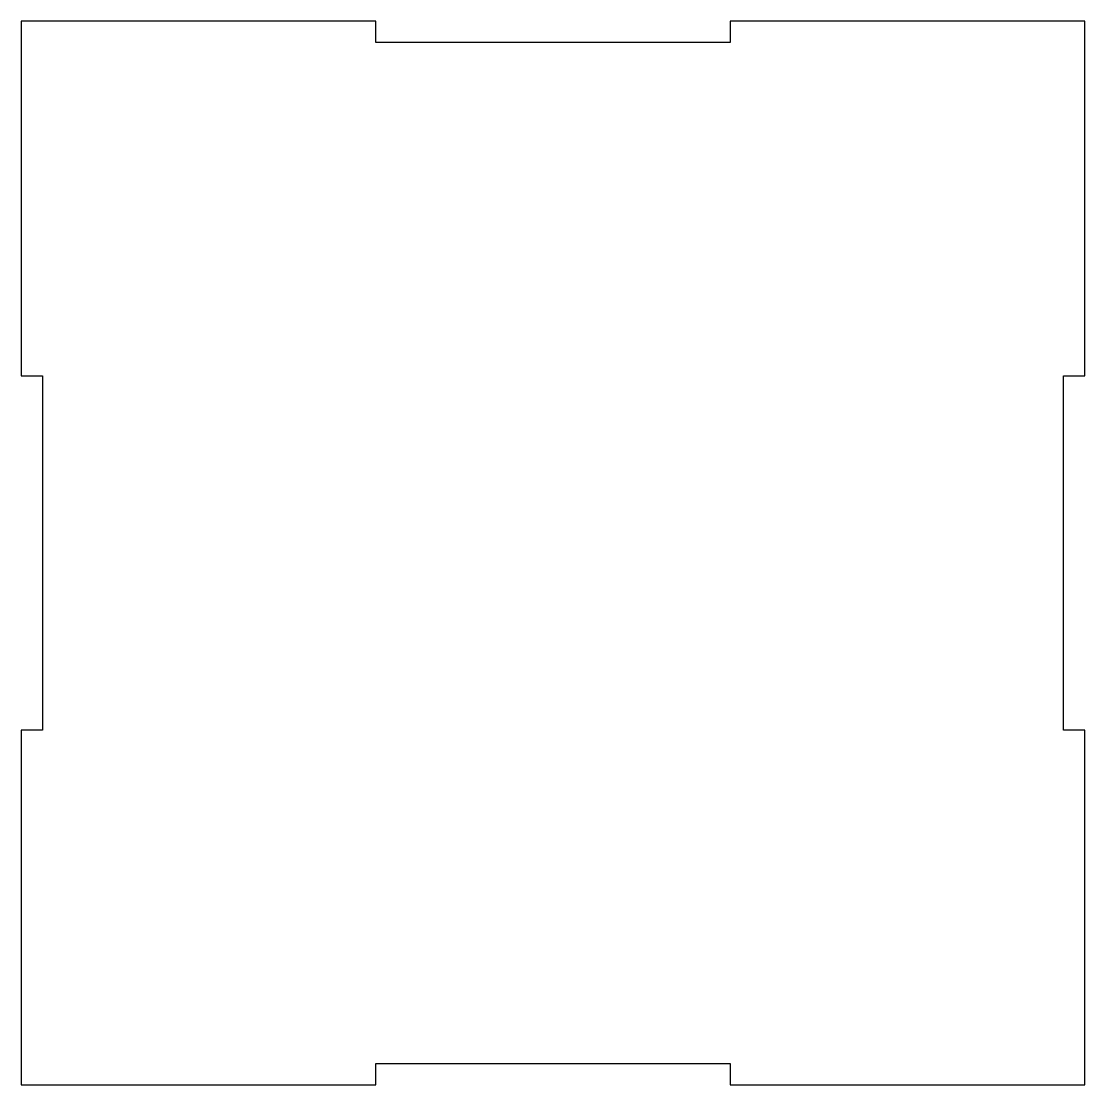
# Model space of a CAD drawing. Header units: millimetres. Extents: x -238 to 62, y -150 to 150.
import ezdxf

# ---------------------------------------------------------------- set-up
doc = ezdxf.new("R2010")
doc.units = ezdxf.units.MM
doc.layers.get('0').update_dxf_attribs({"linetype": 'CONTINUOUS'})

msp = doc.modelspace()

# ---------------------------------------------------------------- linework, layer by layer
msp.add_lwpolyline([(-38, -144), (-38, -150), (62, -150), (62, -50), (56, -50), (56, 50), (62, 50), (62, 150), (-38, 150), (-38, 144), (-138, 144), (-138, 150), (-238, 150), (-238, 50), (-232, 50), (-232, -50), (-238, -50), (-238, -150), (-138, -150), (-138, -144)], close=True)

doc.saveas('drawing.dxf')
